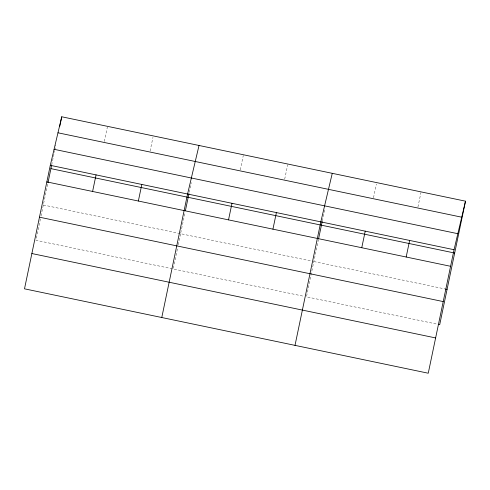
<?xml version="1.0" encoding="UTF-8"?>
<svg xmlns="http://www.w3.org/2000/svg" width="490" height="490" viewBox="0 0 490 490"><rect width="100%" height="100%" fill="white"/><g stroke="black" fill="none" stroke-linecap="round" stroke-linejoin="round"><path stroke-width="0.37" stroke-dasharray="2.45 1.84" d="M40.401 218.963L35.948 240.278L304.241 296.364M41.013 216.023L47.812 183.481M51.683 164.965L54.598 151M54.751 150.265L55.829 145.12M104.346 141.481L107.359 127.063M150.105 151.049L152.966 137.353M173.374 268.238L177.521 248.393M178.293 244.718L180.596 233.693M180.749 232.952L185.091 212.176M189.263 192.19L191.259 182.635M240.278 169.895L243.285 155.477M284.69 179.181L287.697 164.763M318.482 239.285L306.464 296.83L437.478 324.215M322.346 220.776L324.809 209.016M373.515 197.746L376.375 184.05M417.927 207.031L420.935 192.613M43.322 204.998L311.609 261.078M313.833 261.544L444.853 288.929"/><path stroke-width="0.73" d="M50.299 165.32L24.5 288.824L428.254 373.221L454.052 249.722L465.5 201.176L61.746 116.779L50.299 165.32L454.052 249.722M47.971 182.739L51.53 165.7M59.792 126.151L61.746 116.779M92.598 191.461L96.058 174.887M138.352 201.029L141.818 184.454M161.774 317.52L187.578 194.016L199.026 145.475M185.398 210.694L188.956 193.66M228.524 219.875L231.99 203.301M272.936 229.161L276.403 212.587M295.011 345.37L320.815 221.866L332.263 173.325M318.635 238.544L322.193 221.511M361.761 247.732L365.228 231.151M406.179 257.011L409.64 240.437M465.5 201.176L439.702 324.68L438.219 324.368M57.973 132.796L461.721 217.199M54.078 149.303L457.832 233.699M50.911 168.64L454.665 253.042M46.838 181.9L450.592 266.297M445.588 289.082L447.07 289.394M39.463 217.18L443.217 301.583M31.868 253.538L435.622 337.935"/></g></svg>
